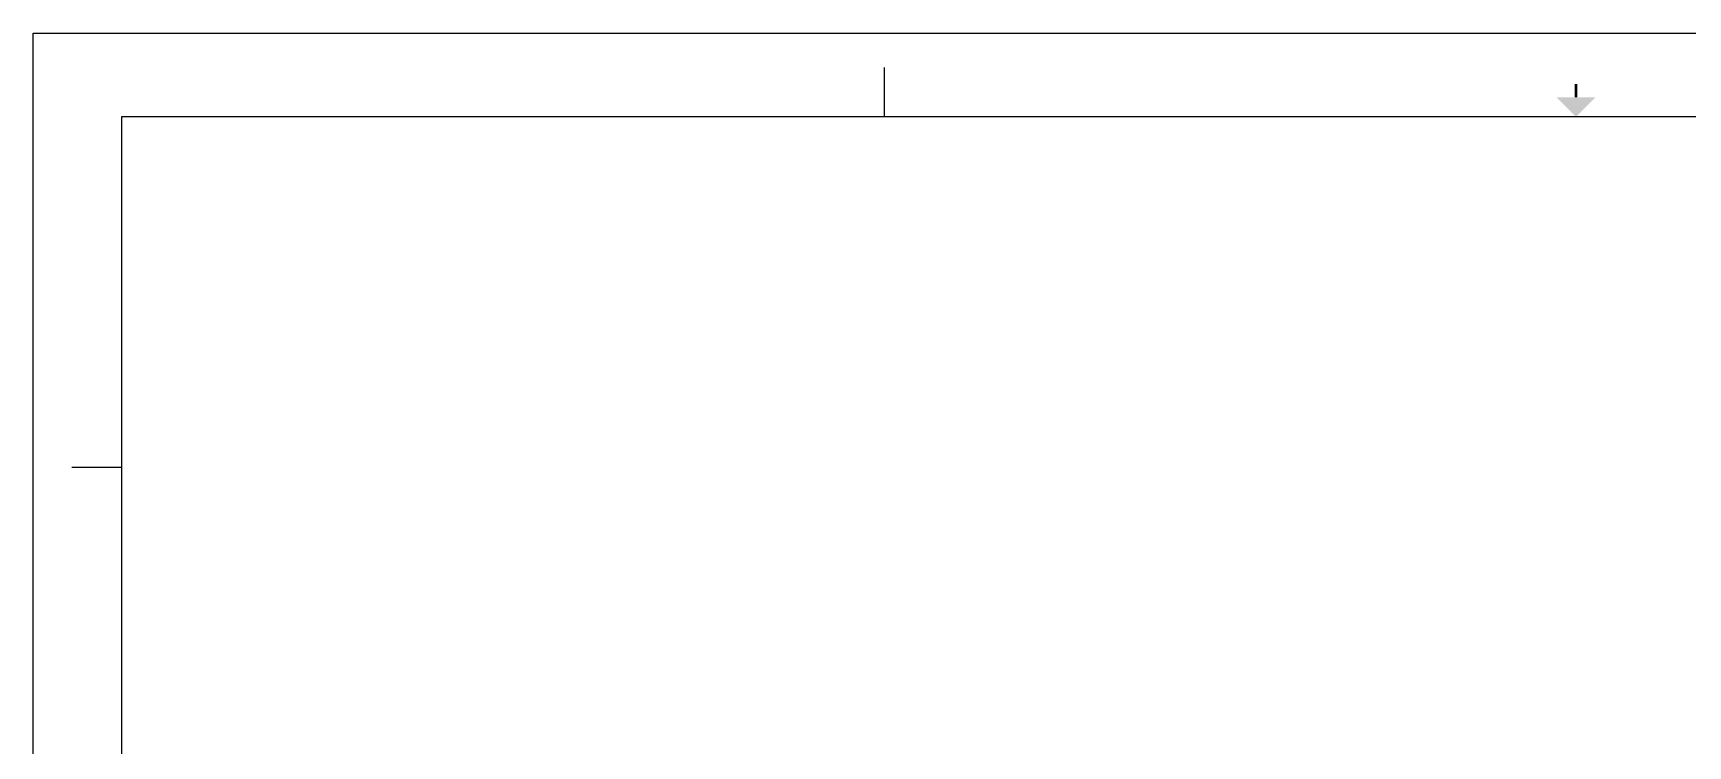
# Model space of a CAD drawing. Header units: millimetres. Extents: x 393.2 to 449.6, y 107.5 to 114.2.
# Drawn here: x 414.32 to 419.53, y 111.97 to 114.22 of the extents above; entities that cross this region are included whole.
import ezdxf

# ---------------------------------------------------------------- set-up
doc = ezdxf.new("R2010")
doc.units = ezdxf.units.MM
doc.header["$LTSCALE"] = 0.5
doc.layers.add('TB', color=7, linetype='Continuous')

# ---------------------------------------------------------------- blocks, each defined once
blk = doc.blocks.new('FR')
at = {"layer": 'TB'}
for p, q in [((78.32, 188.67), (78.32, 193.22)), ((8.12, 188.67), (8.12, 9.03)), ((275.59, 188.67), (8.12, 188.67)), ((3.57, 156.43), (8.12, 156.43))]:
    blk.add_line(p, q, dxfattribs=at)
blk.add_lwpolyline([(0, 196.39), (282.46, 196.39), (282.46, 0), (0, 0)], close=True, dxfattribs=at)
at = {"layer": 'TB', "const_width": 0.242}
blk.add_lwpolyline([(141.92, 191.7), (141.92, 190.49)], dxfattribs=at)
at = {"layer": 'TB'}
blk.add_solid([(140.1, 190.49), (143.74, 190.49), (141.92, 188.67)], dxfattribs=at)

msp = doc.modelspace()

# ---------------------------------------------------------------- block references
at = {"layer": 'TB', "xscale": 0.0341999999999985, "yscale": 0.0341999999999985, "zscale": 0.0341999999999985}
msp.add_blockref('FR', (414.321, 107.5023), dxfattribs=at)

doc.saveas('drawing.dxf')
